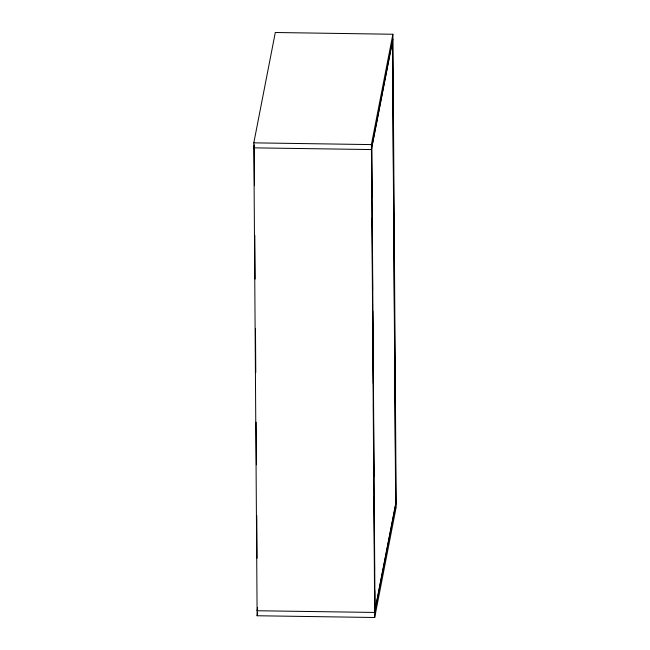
<?xml version="1.0" encoding="UTF-8"?>
<svg xmlns="http://www.w3.org/2000/svg" width="650" height="650" viewBox="0 0 650 650"><rect width="100%" height="100%" fill="white"/><g stroke="black" fill="none" stroke-linecap="round" stroke-linejoin="round"><path stroke-width="0.97" d="M253.817 142.846L275.299 32.5L392.884 34.247L396.183 507.154L374.701 617.5L257.116 615.753L253.817 142.846L371.402 144.593L392.884 34.247M254.426 144.869L253.849 147.851L371.442 149.557L392.917 39.252M257.66 607.766L257.083 610.748L374.676 612.446M257.116 615.753L257.692 612.771M375.058 609.708L395.655 503.937L392.421 41.039L371.637 147.81L371.979 197.551M374.668 612.495L396.151 502.149M392.567 41.047L395.801 503.937M371.784 147.81L375.017 610.699M372.125 217.847L372.629 289.924M372.775 311.244L373.279 383.313M373.425 404.633L373.929 476.702M374.075 497.006L374.587 570.099M374.725 590.395L374.863 609.684M371.402 144.593L374.701 617.5M254.199 146.063L254.475 185.656M254.824 235.398L255.125 279.045M255.474 328.786L255.775 372.434M256.124 422.175L256.425 464.807M256.774 515.564L257.075 558.196"/></g></svg>
